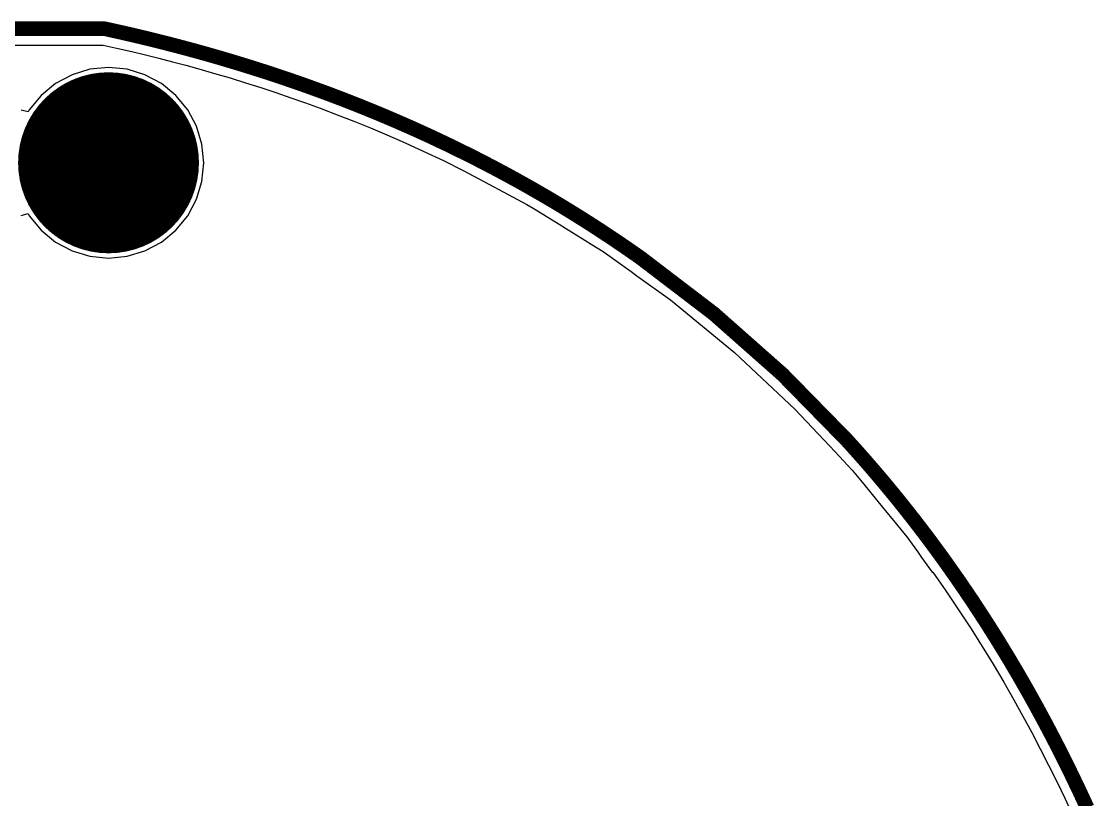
# Model space of a CAD drawing. Header units: millimetres. Extents: x -14 to 86, y -29 to 39.
# Drawn here: x 64.4 to 83.1, y 22.95 to 36.5 of the extents above; entities that cross this region are included whole.
import ezdxf

# ---------------------------------------------------------------- set-up
doc = ezdxf.new("R2010")
doc.units = ezdxf.units.MM
for name, color, linetype in [('BottomLayer', 5, 'Continuous'), ('BottomSolder', 6, 'Continuous'), ('KeepOutLayer', 6, 'Continuous'), ('Mechanical1', 6, 'Continuous'), ('MultiLayer', 9, 'Continuous'), ('PadHoleLayer', 156, 'Continuous'), ('TopLayer', 1, 'Continuous'), ('TopSolder', 216, 'Continuous')]:
    doc.layers.add(name, color=color, linetype=linetype)

msp = doc.modelspace()

# ---------------------------------------------------------------- linework, layer by layer
at = {"layer": 'BottomLayer'}
for p, q in [((63.10197946, 36.08496466), (65.81727248, 36.08496466)), ((65.81727248, 36.08496466), (66.07813809999999, 36.02723046)), ((66.07813809999999, 36.02723046), (66.3174569, 35.97199308)), ((66.3174569, 35.97199308), (66.55521359999999, 35.9150412)), ((66.55521359999999, 35.9150412), (66.79119484, 35.85643832)), ((66.79119484, 35.85643832), (67.02497136, 35.79631397999999)), ((67.02497136, 35.79631397999999), (67.25721118, 35.73450053999999)), ((67.25721118, 35.73450053999999), (67.48689576, 35.67129518)), ((65.27759359999999, 35.57000506), (64.99053296, 35.41656874)), ((65.5890738, 35.66449051999999), (65.27759359999999, 35.57000506)), ((65.913, 35.69639546), (65.5890738, 35.66449051999999)), ((66.2369262, 35.66449051999999), (65.913, 35.69639546)), ((66.5484064, 35.57000506), (66.2369262, 35.66449051999999)), ((66.83546704, 35.41656874), (66.5484064, 35.57000506)), ((67.48689576, 35.67129518), (67.76106082, 35.5930962)), ((67.76106082, 35.5930962), (68.03209406, 35.51279156)), ((64.99053296, 35.41656874), (64.7389231, 35.2100769)), ((67.0870769, 35.2100769), (66.83546704, 35.41656874)), ((68.03209406, 35.51279156), (68.30035362, 35.43031268)), ((68.30035362, 35.43031268), (68.56623574, 35.34555542)), ((68.56623574, 35.34555542), (68.82924258, 35.25871028)), ((64.7389231, 35.2100769), (64.53243126, 34.95846704)), ((67.29356874, 34.95846704), (67.0870769, 35.2100769)), ((68.82924258, 35.25871028), (69.0899558, 35.16960708)), ((69.0899558, 35.16960708), (69.34789788, 35.0784287)), ((69.34789788, 35.0784287), (69.60287324, 34.9852869)), ((69.60287324, 34.9852869), (69.89792726, 34.87367422)), ((64.51219508, 34.9206058), (64.389, 34.9514668)), ((64.53243126, 34.95846704), (64.51219508, 34.9206058)), ((67.44700506, 34.6714064), (67.29356874, 34.95846704)), ((69.89792726, 34.87367422), (70.18898078, 34.75945804)), ((67.54149052, 34.3599262), (67.44700506, 34.6714064)), ((70.18898078, 34.75945804), (70.47673483999999, 34.64240722)), ((70.47673483999999, 34.64240722), (70.7607805, 34.52273512)), ((70.7607805, 34.52273512), (71.08162313999999, 34.38248648)), ((67.57339546, 34.036), (67.54149052, 34.3599262)), ((71.08162313999999, 34.38248648), (71.39785821999999, 34.23883932)), ((71.39785821999999, 34.23883932), (71.74844171999999, 34.07310178)), ((67.54149052, 33.7120738), (67.57339546, 34.036)), ((71.74844171999999, 34.07310178), (72.09553018, 33.90209374)), ((72.09553018, 33.90209374), (72.09573084, 33.9020404)), ((72.09573084, 33.9020404), (72.4672414, 33.70346319999999)), ((67.44700506, 33.40059359999999), (67.54149052, 33.7120738)), ((72.4672414, 33.70346319999999), (72.46723886, 33.70346066)), ((72.46723886, 33.70346066), (72.87456087999999, 33.48573948)), ((72.87456087999999, 33.48573948), (72.87457103999999, 33.485709)), ((72.87457103999999, 33.485709), (72.87457103999999, 33.48571154)), ((72.87457103999999, 33.48571154), (73.20350103999999, 33.30989782)), ((67.29356874, 33.11353296), (67.44700506, 33.40059359999999)), ((73.20350103999999, 33.30989782), (73.31351098, 33.24770338)), ((64.389, 33.1205332), (64.51219508, 33.1513942)), ((64.51219508, 33.1513942), (64.53243126, 33.11353296)), ((64.53243126, 33.11353296), (64.7389231, 32.8619231)), ((67.0870769, 32.8619231), (67.29356874, 33.11353296)), ((73.31351098, 33.24770338), (73.42003604, 33.18146526)), ((73.42003604, 33.18146526), (73.76835385999999, 32.9648693)), ((73.76835385999999, 32.9648693), (73.76835132, 32.96486675999999)), ((73.76835132, 32.96486675999999), (73.87588222, 32.89800126)), ((64.7389231, 32.8619231), (64.99053296, 32.65543125999999)), ((66.83546704, 32.65543125999999), (67.0870769, 32.8619231)), ((73.87588222, 32.89800126), (74.21498746, 32.687133)), ((64.99053296, 32.65543125999999), (65.27759359999999, 32.50199494)), ((66.5484064, 32.50199494), (66.83546704, 32.65543125999999)), ((74.21498746, 32.687133), (74.3218859, 32.62057992)), ((74.3218859, 32.62057992), (74.32188844, 32.62058246)), ((74.32188844, 32.62058246), (74.53109554, 32.4904862)), ((65.27759359999999, 32.50199494), (65.5890738, 32.40750947999999)), ((65.5890738, 32.40750947999999), (65.913, 32.37560454)), ((65.913, 32.37560454), (66.2369262, 32.40750947999999)), ((66.2369262, 32.40750947999999), (66.5484064, 32.50199494)), ((74.53109554, 32.4904862), (75.01750808, 32.14192962)), ((75.01750808, 32.14192962), (75.01750808, 32.14192962)), ((75.01750808, 32.14192962), (75.12049492, 32.06813246)), ((75.12049492, 32.06813246), (75.7087259, 31.64661184)), ((75.7087259, 31.64661184), (76.82271655999999, 30.73238202)), ((76.82271655999999, 30.73238202), (77.87452802, 29.74725318)), ((77.87452802, 29.74725318), (78.48129338, 29.09941856)), ((78.48129338, 29.09941856), (78.56763052, 29.00711242)), ((78.56763052, 29.00711242), (78.56763052, 29.00711242)), ((78.56763052, 29.00711242), (78.87264388, 28.68145902)), ((78.87264388, 28.68145902), (79.01633929999998, 28.50636666)), ((79.01633929999998, 28.50636666), (79.01633676, 28.50636412)), ((79.01633676, 28.50636412), (79.09625278, 28.40909228)), ((79.09625278, 28.40909228), (79.3932372, 28.04721594)), ((79.3932372, 28.04721594), (79.39323466, 28.04720832)), ((79.39323466, 28.04720832), (79.3932372, 28.04721086)), ((79.3932372, 28.04721086), (79.64163903999999, 27.74453684)), ((79.64163903999999, 27.74453684), (79.72136202, 27.647392)), ((79.72136202, 27.647392), (79.72142552, 27.6474428)), ((79.72142552, 27.6474428), (79.72143059999999, 27.64744026)), ((79.72143059999999, 27.64744026), (79.82181648, 27.5251164)), ((79.82181648, 27.5251164), (80.0083363, 27.26483244)), ((80.0083363, 27.26483244), (80.00833375999999, 27.2648299)), ((80.00833375999999, 27.2648299), (80.08180072, 27.16238916)), ((80.08180072, 27.16238916), (80.26450292, 26.90742904)), ((80.26450292, 26.90742904), (80.26450037999999, 26.90742904)), ((80.26450037999999, 26.90742904), (80.27452321999999, 26.90573232)), ((80.27452321999999, 26.90573232), (80.50179226, 26.58300754)), ((80.50179226, 26.58300754), (80.72686673999999, 26.25170518)), ((80.72686673999999, 26.25170518), (80.94583506, 25.9176012)), ((80.94583506, 25.9176012), (81.13949228, 25.6118106)), ((81.13949228, 25.6118106), (81.32826, 25.30383306)), ((81.32826, 25.30383306), (81.51201375999999, 24.99404958)), ((81.51201375999999, 24.99404958), (81.690972, 24.68229252)), ((81.690972, 24.68229252), (81.84782969999999, 24.40036014)), ((81.84782969999999, 24.40036014), (82.00082406, 24.11706886)), ((82.00082406, 24.11706886), (82.15000334, 23.83247964)), ((82.15000334, 23.83247964), (82.29535992, 23.5467525)), ((82.29535992, 23.5467525), (82.43696492, 23.25989252)), ((82.43696492, 23.25989252), (82.57482342, 22.97204194)), ((82.57482342, 22.97204194), (82.70900653999999, 22.6832033))]:
    msp.add_line(p, q, dxfattribs=at)
at = {"layer": 'BottomLayer', "const_width": 1.49999954}
msp.add_lwpolyline([(65.1630015, 34.036, 1), (66.6629985, 34.036, 1)], format="xyb", close=True, dxfattribs=at)
at = {"layer": 'BottomSolder', "const_width": 1.57619954}
msp.add_lwpolyline([(65.1249015, 34.036, 1), (66.7010985, 34.036, 1)], format="xyb", close=True, dxfattribs=at)
at = {"layer": 'KeepOutLayer', "const_width": 0.254}
for points in [[(5.84841604, 36.36983836), (65.84841795999999, 36.36983836)], [(65.84841795999999, 36.36983836), (66.14110724, 36.30506074)], [(66.14110724, 36.30506074), (66.38293302, 36.24924169999999)], [(66.38293302, 36.24924169999999), (66.62287411999999, 36.19176658)], [(66.62287411999999, 36.19176658), (66.86093308, 36.13264808)], [(66.86093308, 36.13264808), (67.09712259999999, 36.07190144)], [(67.09712259999999, 36.07190144), (67.33144522, 36.00953428)], [(67.33144522, 36.00953428), (67.56390855999999, 35.94556437999999)], [(67.56390855999999, 35.94556437999999), (67.84041804, 35.86669738)], [(67.84041804, 35.86669738), (68.11427322, 35.78555962)], [(68.11427322, 35.78555962), (68.3854868, 35.70217142)], [(68.3854868, 35.70217142), (68.6540664, 35.61655564)], [(68.6540664, 35.61655564), (68.92002471999999, 35.52873513999999)], [(68.92002471999999, 35.52873513999999), (69.18337446, 35.43873024)], [(69.18337446, 35.43873024), (69.44412832, 35.34656125999999)], [(69.44412832, 35.34656125999999), (69.70229392, 35.2522536)], [(69.70229392, 35.2522536), (70.00023592000001, 35.13954872)], [(70.00023592000001, 35.13954872), (70.29469558, 35.0239965)], [(70.29469558, 35.0239965), (70.5856856, 34.90562996)], [(70.5856856, 34.90562996), (70.87323138, 34.78448212)], [(70.87323138, 34.78448212), (71.19765287999999, 34.64266884)], [(71.19765287999999, 34.64266884), (71.51762683999999, 34.49732242)], [(71.51762683999999, 34.49732242), (71.87230736000001, 34.32964686)], [(71.87230736000001, 34.32964686), (72.2214329, 34.15763551999999)], [(73.45462576, 33.49104808), (73.45462576, 33.49105062)], [(73.92047954, 33.2135226), (73.92047954, 33.21352513999999)], [(74.4786166, 32.86085376), (74.47861913999999, 32.8608563)], [(75.18603454, 32.38004192), (75.18603708, 32.38004445999999)], [(80.50189386, 27.07762682), (80.50189639999999, 27.07762682)], [(80.50189639999999, 27.07762682), (80.73602598, 26.7451586)], [(80.73602598, 26.7451586), (80.9638081, 26.40987098)], [(80.9638081, 26.40987098), (81.18531388, 26.07190112)], [(81.18531388, 26.07190112), (81.3812952, 25.76243514)], [(81.3812952, 25.76243514), (81.57220414, 25.4509651)], [(81.57220414, 25.4509651), (81.75809149999999, 25.13759006)], [(81.75809149999999, 25.13759006), (81.93901316, 24.82240908)], [(81.93901316, 24.82240908), (82.09764378, 24.53728646)], [(82.09764378, 24.53728646), (82.25233232, 24.25085828)], [(82.25233232, 24.25085828), (82.40312196, 23.96319566)], [(82.40312196, 23.96319566), (82.55005334, 23.6743748)], [(82.55005334, 23.6743748), (82.69316201999999, 23.38446936)], [(82.69316201999999, 23.38446936), (82.83248864, 23.09355046)], [(82.83248864, 23.09355046), (82.96807384, 22.8016943)]]:
    msp.add_lwpolyline(points, dxfattribs=at)
at = {"layer": 'KeepOutLayer', "const_width": 0.127}
for points in [[(65.78491795999999, 36.36983836, 1), (65.91191796, 36.36983836, 1)], [(65.78491795999999, 36.36983836, 1), (65.91191796, 36.36983836, 1)], [(66.07760723999999, 36.30506074, 1), (66.20460723999999, 36.30506074, 1)], [(66.07760723999999, 36.30506074, 1), (66.20460723999999, 36.30506074, 1)], [(66.31943301999999, 36.24924169999999, 1), (66.44643302, 36.24924169999999, 1)], [(66.31943301999999, 36.24924169999999, 1), (66.44643302, 36.24924169999999, 1)], [(66.55937412, 36.19176658, 1), (66.68637412, 36.19176658, 1)], [(66.55937412, 36.19176658, 1), (66.68637412, 36.19176658, 1)], [(66.79743308, 36.13264808, 1), (66.92443308, 36.13264808, 1)], [(66.79743308, 36.13264808, 1), (66.92443308, 36.13264808, 1)], [(67.0336226, 36.07190144, 1), (67.1606226, 36.07190144, 1)], [(67.0336226, 36.07190144, 1), (67.1606226, 36.07190144, 1)], [(67.26794522, 36.00953428, 1), (67.39494522, 36.00953428, 1)], [(67.26794522, 36.00953428, 1), (67.39494522, 36.00953428, 1)], [(67.50040856, 35.94556437999999, 1), (67.62740856, 35.94556437999999, 1)], [(67.50040856, 35.94556437999999, 1), (67.62740856, 35.94556437999999, 1)], [(67.77691804, 35.86669738, 1), (67.90391804, 35.86669738, 1)], [(67.77691804, 35.86669738, 1), (67.90391804, 35.86669738, 1)], [(68.05077322, 35.78555962, 1), (68.17777321999999, 35.78555962, 1)], [(68.05077322, 35.78555962, 1), (68.17777321999999, 35.78555962, 1)], [(68.3219868, 35.70217142, 1), (68.4489868, 35.70217142, 1)], [(68.3219868, 35.70217142, 1), (68.4489868, 35.70217142, 1)], [(68.5905664, 35.61655564, 1), (68.7175664, 35.61655564, 1)], [(68.5905664, 35.61655564, 1), (68.7175664, 35.61655564, 1)], [(68.85652472, 35.52873513999999, 1), (68.98352471999999, 35.52873513999999, 1)], [(68.85652472, 35.52873513999999, 1), (68.98352471999999, 35.52873513999999, 1)], [(69.11987445999999, 35.43873024, 1), (69.24687445999999, 35.43873024, 1)], [(69.11987445999999, 35.43873024, 1), (69.24687445999999, 35.43873024, 1)], [(69.38062832, 35.34656125999999, 1), (69.50762832, 35.34656125999999, 1)], [(69.38062832, 35.34656125999999, 1), (69.50762832, 35.34656125999999, 1)], [(69.63879392, 35.2522536, 1), (69.76579392, 35.2522536, 1)], [(69.63879392, 35.2522536, 1), (69.76579392, 35.2522536, 1)], [(69.93673591999999, 35.13954872, 1), (70.06373592, 35.13954872, 1)], [(69.93673591999999, 35.13954872, 1), (70.06373592, 35.13954872, 1)], [(70.23119557999999, 35.0239965, 1), (70.35819557999999, 35.0239965, 1)], [(70.23119557999999, 35.0239965, 1), (70.35819557999999, 35.0239965, 1)], [(70.52218559999999, 34.90562996, 1), (70.6491856, 34.90562996, 1)], [(70.52218559999999, 34.90562996, 1), (70.6491856, 34.90562996, 1)], [(70.80973138, 34.78448212, 1), (70.93673138, 34.78448212, 1)], [(70.80973138, 34.78448212, 1), (70.93673138, 34.78448212, 1)], [(71.13415288, 34.64266884, 1), (71.26115288, 34.64266884, 1)], [(71.13415288, 34.64266884, 1), (71.26115288, 34.64266884, 1)], [(71.45412683999999, 34.49732242, 1), (71.58112684, 34.49732242, 1)], [(71.45412683999999, 34.49732242, 1), (71.58112684, 34.49732242, 1)], [(71.80880735999999, 34.32964686, 1), (71.93580736, 34.32964686, 1)], [(71.80880735999999, 34.32964686, 1), (71.93580736, 34.32964686, 1)], [(72.1579329, 34.15763551999999, 1), (72.2849329, 34.15763551999999, 1)], [(72.1579329, 34.15763551999999, 1), (72.2849329, 34.15763551999999, 1)], [(72.53937486, 33.96152212, 1), (72.66637486, 33.96152212, 1)], [(72.53937486, 33.96152212, 1), (72.66637486, 33.96152212, 1)], [(72.95115458, 33.73984362, 1), (73.07815457999999, 33.73984362, 1)], [(72.95115458, 33.73984362, 1), (73.07815457999999, 33.73984362, 1)], [(73.39112576, 33.49105062, 1), (73.51812576, 33.49105062, 1)], [(73.39112576, 33.49105062, 1), (73.51812576, 33.49105062, 1)], [(73.39112576, 33.49104808, 1), (73.51812576, 33.49104808, 1)], [(73.39112576, 33.49104808, 1), (73.51812576, 33.49104808, 1)], [(73.85697954, 33.21352513999999, 1), (73.98397953999999, 33.21352513999999, 1)], [(73.85697954, 33.21352513999999, 1), (73.98397953999999, 33.21352513999999, 1)], [(73.85697954, 33.2135226, 1), (73.98397953999999, 33.2135226, 1)], [(73.85697954, 33.2135226, 1), (73.98397953999999, 33.2135226, 1)], [(74.41511659999999, 32.86085376, 1), (74.5421166, 32.86085376, 1)], [(74.41511659999999, 32.86085376, 1), (74.5421166, 32.86085376, 1)], [(74.41511913999999, 32.8608563, 1), (74.54211914, 32.8608563, 1)], [(74.41511913999999, 32.8608563, 1), (74.54211914, 32.8608563, 1)], [(75.12253453999999, 32.38004192, 1), (75.24953453999998, 32.38004192, 1)], [(75.12253453999999, 32.38004192, 1), (75.24953453999998, 32.38004192, 1)], [(75.12253708, 32.38004445999999, 1), (75.24953708, 32.38004445999999, 1)], [(75.12253708, 32.38004445999999, 1), (75.24953708, 32.38004445999999, 1)], [(78.71849889999999, 29.202761, 1), (78.8454989, 29.202761, 1)], [(78.71849889999999, 29.202761, 1), (78.8454989, 29.202761, 1)], [(79.16999152, 28.6929703, 1), (79.29699151999999, 28.6929703, 1)], [(79.16999152, 28.6929703, 1), (79.29699151999999, 28.6929703, 1)], [(79.55606644, 28.2316555, 1), (79.68306643999999, 28.2316555, 1)], [(79.55606644, 28.2316555, 1), (79.68306643999999, 28.2316555, 1)], [(79.88228625999999, 27.82203732, 1), (80.00928626, 27.82203732, 1)], [(79.88228625999999, 27.82203732, 1), (80.00928626, 27.82203732, 1)], [(80.17565372, 27.43694538, 1), (80.30265372, 27.43694538, 1)], [(80.17565372, 27.43694538, 1), (80.30265372, 27.43694538, 1)], [(80.43839385999999, 27.07762682, 1), (80.56539385999999, 27.07762682, 1)], [(80.43839385999999, 27.07762682, 1), (80.56539385999999, 27.07762682, 1)], [(80.4383964, 27.07762682, 1), (80.5653964, 27.07762682, 1)], [(80.4383964, 27.07762682, 1), (80.5653964, 27.07762682, 1)], [(80.67252597999999, 26.7451586, 1), (80.79952598, 26.7451586, 1)], [(80.67252597999999, 26.7451586, 1), (80.79952598, 26.7451586, 1)], [(80.9003081, 26.40987098, 1), (81.0273081, 26.40987098, 1)], [(80.9003081, 26.40987098, 1), (81.0273081, 26.40987098, 1)], [(81.12181388, 26.07190112, 1), (81.24881388, 26.07190112, 1)], [(81.12181388, 26.07190112, 1), (81.24881388, 26.07190112, 1)], [(81.31779519999999, 25.76243514, 1), (81.44479519999999, 25.76243514, 1)], [(81.31779519999999, 25.76243514, 1), (81.44479519999999, 25.76243514, 1)], [(81.50870413999999, 25.4509651, 1), (81.63570413999999, 25.4509651, 1)], [(81.50870413999999, 25.4509651, 1), (81.63570413999999, 25.4509651, 1)], [(81.6945915, 25.13759006, 1), (81.8215915, 25.13759006, 1)], [(81.6945915, 25.13759006, 1), (81.8215915, 25.13759006, 1)], [(81.87551316, 24.82240908, 1), (82.00251315999999, 24.82240908, 1)], [(81.87551316, 24.82240908, 1), (82.00251315999999, 24.82240908, 1)], [(82.03414378, 24.53728646, 1), (82.16114377999999, 24.53728646, 1)], [(82.03414378, 24.53728646, 1), (82.16114377999999, 24.53728646, 1)], [(82.18883232, 24.25085828, 1), (82.31583232, 24.25085828, 1)], [(82.18883232, 24.25085828, 1), (82.31583232, 24.25085828, 1)], [(82.33962196, 23.96319566, 1), (82.46662196, 23.96319566, 1)], [(82.33962196, 23.96319566, 1), (82.46662196, 23.96319566, 1)], [(82.48655334, 23.6743748, 1), (82.61355334, 23.6743748, 1)], [(82.48655334, 23.6743748, 1), (82.61355334, 23.6743748, 1)], [(82.62966202, 23.38446936, 1), (82.75666202, 23.38446936, 1)], [(82.62966202, 23.38446936, 1), (82.75666202, 23.38446936, 1)], [(82.76898864, 23.09355046, 1), (82.89598864, 23.09355046, 1)], [(82.76898864, 23.09355046, 1), (82.89598864, 23.09355046, 1)]]:
    msp.add_lwpolyline(points, format="xyb", close=True, dxfattribs=at)
at = {"layer": 'KeepOutLayer', "const_width": 0.254}
for points in [[(72.2214329, 34.15763551999999, -0.004509129302572037), (72.60287485999999, 33.96152212)], [(72.60287485999999, 33.96152212, -0.004970013822890711), (73.01465458, 33.73984362)], [(73.01465458, 33.73984362, -0.005429551547739412), (73.45462576, 33.49105062)], [(73.45462576, 33.49104808, -0.005885678512213391), (73.92047954, 33.2135226)], [(73.92047954, 33.21352513999999, -0.007240420263028672), (74.47861913999999, 32.8608563)], [(74.4786166, 32.86085376, -0.009479481923760092), (75.18603454, 32.38004192)], [(75.18603708, 32.38004445999999, -0.0539453680159361), (78.78199889999999, 29.202761)], [(78.78199889999999, 29.202761, -0.007468067832923445), (79.23349152, 28.6929703)], [(79.23349152, 28.6929703, -0.006527692926689622), (79.61956644, 28.2316555)], [(79.61956644, 28.2316555, -0.005622205718297342), (79.94578626, 27.82203732)], [(79.94578626, 27.82203732, -0.005143168656019837), (80.23915372, 27.43694538)], [(80.23915372, 27.43694538, -0.004679594289761859), (80.50189386, 27.07762682)]]:
    msp.add_lwpolyline(points, format="xyb", dxfattribs=at)
at = {"layer": 'Mechanical1', "const_width": 0.02269998}
for points in [[(35.848417, 36.36983836), (65.84841795999999, 36.36983836)], [(65.84841795999999, 36.36983836), (66.14110724, 36.30506074)], [(66.14110724, 36.30506074), (66.38293302, 36.24924169999999)], [(66.38293302, 36.24924169999999), (66.62287411999999, 36.19176658)], [(66.62287411999999, 36.19176658), (66.86093308, 36.13264808)], [(66.86093308, 36.13264808), (67.09712259999999, 36.07190144)], [(67.09712259999999, 36.07190144), (67.33144522, 36.00953428)], [(67.33144522, 36.00953428), (67.56390855999999, 35.94556437999999)], [(67.56390855999999, 35.94556437999999), (67.84041804, 35.86669738)], [(67.84041804, 35.86669738), (68.11427322, 35.78555962)], [(68.11427322, 35.78555962), (68.3854868, 35.70217142)], [(68.3854868, 35.70217142), (68.6540664, 35.61655564)], [(68.6540664, 35.61655564), (68.92002471999999, 35.52873513999999)], [(68.92002471999999, 35.52873513999999), (69.18337446, 35.43873024)], [(69.18337446, 35.43873024), (69.44412832, 35.34656125999999)], [(69.44412832, 35.34656125999999), (69.70229392, 35.2522536)], [(69.70229392, 35.2522536), (70.00023592000001, 35.13954872)], [(70.00023592000001, 35.13954872), (70.29469558, 35.0239965)], [(70.29469558, 35.0239965), (70.5856856, 34.90562996)], [(70.5856856, 34.90562996), (70.87323138, 34.78448212)], [(70.87323138, 34.78448212), (71.19765287999999, 34.64266884)], [(71.19765287999999, 34.64266884), (71.51762683999999, 34.49732242)], [(71.51762683999999, 34.49732242), (71.87230736000001, 34.32964686)], [(71.87230736000001, 34.32964686), (72.2214329, 34.15763551999999)], [(80.50189639999999, 27.07762682), (80.73602598, 26.7451586)], [(80.73602598, 26.7451586), (80.9638081, 26.40987098)], [(80.9638081, 26.40987098), (81.18531388, 26.07190112)], [(81.18531388, 26.07190112), (81.3812952, 25.76243514)], [(81.3812952, 25.76243514), (81.57220414, 25.4509651)], [(81.57220414, 25.4509651), (81.75809149999999, 25.13759006)], [(81.75809149999999, 25.13759006), (81.93901316, 24.82240908)], [(81.93901316, 24.82240908), (82.09764378, 24.53728646)], [(82.09764378, 24.53728646), (82.25233232, 24.25085828)], [(82.25233232, 24.25085828), (82.40312196, 23.96319566)], [(82.40312196, 23.96319566), (82.55005334, 23.6743748)], [(82.55005334, 23.6743748), (82.69316201999999, 23.38446936)], [(82.69316201999999, 23.38446936), (82.83248864, 23.09355046)], [(82.83248864, 23.09355046), (82.96807384, 22.8016943)]]:
    msp.add_lwpolyline(points, dxfattribs=at)
at = {"layer": 'Mechanical1', "const_width": 0.01134872}
for points in [[(65.84274359999999, 36.36983836, 1), (65.85409231999999, 36.36983836, 1)], [(65.84274359999999, 36.36983836, 1), (65.85409231999999, 36.36983836, 1)], [(66.13543288, 36.30506074, 1), (66.1467816, 36.30506074, 1)], [(66.13543288, 36.30506074, 1), (66.1467816, 36.30506074, 1)], [(66.37725866, 36.24924169999999, 1), (66.38860738, 36.24924169999999, 1)], [(66.37725866, 36.24924169999999, 1), (66.38860738, 36.24924169999999, 1)], [(66.61719975999999, 36.19176658, 1), (66.62854847999999, 36.19176658, 1)], [(66.61719975999999, 36.19176658, 1), (66.62854847999999, 36.19176658, 1)], [(66.85525872, 36.13264808, 1), (66.86660744, 36.13264808, 1)], [(66.85525872, 36.13264808, 1), (66.86660744, 36.13264808, 1)], [(67.09144823999999, 36.07190144, 1), (67.10279695999999, 36.07190144, 1)], [(67.09144823999999, 36.07190144, 1), (67.10279695999999, 36.07190144, 1)], [(67.32577085999999, 36.00953428, 1), (67.33711957999999, 36.00953428, 1)], [(67.32577085999999, 36.00953428, 1), (67.33711957999999, 36.00953428, 1)], [(67.5582342, 35.94556437999999, 1), (67.56958292, 35.94556437999999, 1)], [(67.5582342, 35.94556437999999, 1), (67.56958292, 35.94556437999999, 1)], [(67.83474367999999, 35.86669738, 1), (67.84609239999999, 35.86669738, 1)], [(67.83474367999999, 35.86669738, 1), (67.84609239999999, 35.86669738, 1)], [(68.10859886, 35.78555962, 1), (68.11994757999999, 35.78555962, 1)], [(68.10859886, 35.78555962, 1), (68.11994757999999, 35.78555962, 1)], [(68.37981244, 35.70217142, 1), (68.39116116, 35.70217142, 1)], [(68.37981244, 35.70217142, 1), (68.39116116, 35.70217142, 1)], [(68.64839203999999, 35.61655564, 1), (68.65974075999999, 35.61655564, 1)], [(68.64839203999999, 35.61655564, 1), (68.65974075999999, 35.61655564, 1)], [(68.91435036, 35.52873513999999, 1), (68.92569908, 35.52873513999999, 1)], [(68.91435036, 35.52873513999999, 1), (68.92569908, 35.52873513999999, 1)], [(69.1777001, 35.43873024, 1), (69.18904882, 35.43873024, 1)], [(69.1777001, 35.43873024, 1), (69.18904882, 35.43873024, 1)], [(69.43845395999999, 35.34656125999999, 1), (69.44980267999999, 35.34656125999999, 1)], [(69.43845395999999, 35.34656125999999, 1), (69.44980267999999, 35.34656125999999, 1)], [(69.69661955999999, 35.2522536, 1), (69.70796828, 35.2522536, 1)], [(69.69661955999999, 35.2522536, 1), (69.70796828, 35.2522536, 1)], [(69.99456156, 35.13954872, 1), (70.00591028, 35.13954872, 1)], [(69.99456156, 35.13954872, 1), (70.00591028, 35.13954872, 1)], [(70.28902122, 35.0239965, 1), (70.30036994, 35.0239965, 1)], [(70.28902122, 35.0239965, 1), (70.30036994, 35.0239965, 1)], [(70.58001123999999, 34.90562996, 1), (70.59135995999999, 34.90562996, 1)], [(70.58001123999999, 34.90562996, 1), (70.59135995999999, 34.90562996, 1)], [(70.86755701999999, 34.78448212, 1), (70.87890574, 34.78448212, 1)], [(70.86755701999999, 34.78448212, 1), (70.87890574, 34.78448212, 1)], [(71.19197852, 34.64266884, 1), (71.20332724, 34.64266884, 1)], [(71.19197852, 34.64266884, 1), (71.20332724, 34.64266884, 1)], [(71.51195247999999, 34.49732242, 1), (71.52330119999999, 34.49732242, 1)], [(71.51195247999999, 34.49732242, 1), (71.52330119999999, 34.49732242, 1)], [(71.866633, 34.32964686, 1), (71.87798172, 34.32964686, 1)], [(71.866633, 34.32964686, 1), (71.87798172, 34.32964686, 1)], [(72.21575854, 34.15763551999999, 1), (72.22710726, 34.15763551999999, 1)], [(72.21575854, 34.15763551999999, 1), (72.22710726, 34.15763551999999, 1)], [(72.5972005, 33.96152212, 1), (72.60854922, 33.96152212, 1)], [(72.5972005, 33.96152212, 1), (72.60854922, 33.96152212, 1)], [(73.00898022, 33.73984362, 1), (73.02032894, 33.73984362, 1)], [(73.00898022, 33.73984362, 1), (73.02032894, 33.73984362, 1)], [(73.44895139999998, 33.49105062, 1), (73.46030012, 33.49105062, 1)], [(73.44895139999998, 33.49104808, 1), (73.46030012, 33.49104808, 1)], [(73.91480518, 33.21352513999999, 1), (73.92615389999999, 33.21352513999999, 1)], [(73.91480518, 33.2135226, 1), (73.92615389999999, 33.2135226, 1)], [(74.47294224, 32.86085376, 1), (74.48429096, 32.86085376, 1)], [(74.47294477999999, 32.8608563, 1), (74.48429349999999, 32.8608563, 1)], [(75.18036018, 32.38004192, 1), (75.1917089, 32.38004192, 1)], [(75.18036271999999, 32.38004445999999, 1), (75.19171143999999, 32.38004445999999, 1)], [(78.77632453999999, 29.202761, 1), (78.78767326, 29.202761, 1)], [(78.77632453999999, 29.202761, 1), (78.78767326, 29.202761, 1)], [(79.22781715999999, 28.6929703, 1), (79.23916588, 28.6929703, 1)], [(79.22781715999999, 28.6929703, 1), (79.23916588, 28.6929703, 1)], [(79.61389207999999, 28.2316555, 1), (79.6252408, 28.2316555, 1)], [(79.61389207999999, 28.2316555, 1), (79.6252408, 28.2316555, 1)], [(79.94011189999999, 27.82203732, 1), (79.95146061999999, 27.82203732, 1)], [(79.94011189999999, 27.82203732, 1), (79.95146061999999, 27.82203732, 1)], [(80.23347935999999, 27.43694538, 1), (80.24482807999999, 27.43694538, 1)], [(80.23347935999999, 27.43694538, 1), (80.24482807999999, 27.43694538, 1)], [(80.4962195, 27.07762682, 1), (80.50756822, 27.07762682, 1)], [(80.49622203999999, 27.07762682, 1), (80.50757076, 27.07762682, 1)], [(80.73035162, 26.7451586, 1), (80.74170034, 26.7451586, 1)], [(80.73035162, 26.7451586, 1), (80.74170034, 26.7451586, 1)], [(80.95813374000001, 26.40987098, 1), (80.96948246, 26.40987098, 1)], [(80.95813374000001, 26.40987098, 1), (80.96948246, 26.40987098, 1)], [(81.17963952, 26.07190112, 1), (81.19098824, 26.07190112, 1)], [(81.17963952, 26.07190112, 1), (81.19098824, 26.07190112, 1)], [(81.37562084, 25.76243514, 1), (81.38696956, 25.76243514, 1)], [(81.37562084, 25.76243514, 1), (81.38696956, 25.76243514, 1)], [(81.56652978, 25.4509651, 1), (81.5778785, 25.4509651, 1)], [(81.56652978, 25.4509651, 1), (81.5778785, 25.4509651, 1)], [(81.75241713999999, 25.13759006, 1), (81.76376585999999, 25.13759006, 1)], [(81.75241713999999, 25.13759006, 1), (81.76376585999999, 25.13759006, 1)], [(81.9333388, 24.82240908, 1), (81.94468751999999, 24.82240908, 1)], [(81.9333388, 24.82240908, 1), (81.94468751999999, 24.82240908, 1)], [(82.09196942, 24.53728646, 1), (82.10331814, 24.53728646, 1)], [(82.09196942, 24.53728646, 1), (82.10331814, 24.53728646, 1)], [(82.24665796000001, 24.25085828, 1), (82.25800668, 24.25085828, 1)], [(82.24665796000001, 24.25085828, 1), (82.25800668, 24.25085828, 1)], [(82.39744759999999, 23.96319566, 1), (82.40879632, 23.96319566, 1)], [(82.39744759999999, 23.96319566, 1), (82.40879632, 23.96319566, 1)], [(82.54437897999999, 23.6743748, 1), (82.55572769999999, 23.6743748, 1)], [(82.54437897999999, 23.6743748, 1), (82.55572769999999, 23.6743748, 1)], [(82.68748766, 23.38446936, 1), (82.69883637999999, 23.38446936, 1)], [(82.68748766, 23.38446936, 1), (82.69883637999999, 23.38446936, 1)], [(82.82681428, 23.09355046, 1), (82.838163, 23.09355046, 1)], [(82.82681428, 23.09355046, 1), (82.838163, 23.09355046, 1)]]:
    msp.add_lwpolyline(points, format="xyb", close=True, dxfattribs=at)
at = {"layer": 'Mechanical1', "const_width": 0.02269998}
for points in [[(72.2214329, 34.15763551999999, -0.004509129302572037), (72.60287485999999, 33.96152212)], [(72.60287485999999, 33.96152212, -0.0049700138228906), (73.01465458, 33.73984362)], [(73.01465458, 33.73984362, -0.005429551547739079), (73.45462576, 33.49105062)], [(73.45462576, 33.49104808, -0.005885678512213391), (73.92047954, 33.2135226)], [(73.92047954, 33.21352513999999, -0.007240420263028672), (74.47861913999999, 32.8608563)], [(74.4786166, 32.86085376, -0.009479481923760092), (75.18603454, 32.38004192)], [(75.18603708, 32.38004445999999, -0.0539453680159361), (78.78199889999999, 29.202761)], [(78.78199889999999, 29.202761, -0.007468067832923445), (79.23349152, 28.6929703)], [(79.23349152, 28.6929703, -0.006527692926689622), (79.61956644, 28.2316555)], [(79.61956644, 28.2316555, -0.005622205718297369), (79.94578626, 27.82203732)], [(79.94578626, 27.82203732, -0.005143168656019559), (80.23915372, 27.43694538)], [(80.23915372, 27.43694538, -0.004679594289761554), (80.50189386, 27.07762682)]]:
    msp.add_lwpolyline(points, format="xyb", dxfattribs=at)
at = {"layer": 'MultiLayer', "const_width": 1.49999954}
msp.add_lwpolyline([(65.1630015, 34.036, 1), (66.6629985, 34.036, 1)], format="xyb", close=True, dxfattribs=at)
at = {"layer": 'PadHoleLayer', "const_width": 1.00000054}
msp.add_lwpolyline([(65.413001, 34.036, 1), (66.412999, 34.036, 1)], format="xyb", close=True, dxfattribs=at)
at = {"layer": 'TopLayer'}
for p, q in [((63.10197946, 36.08496466), (65.81727248, 36.08496466)), ((65.81727248, 36.08496466), (66.07813809999999, 36.02723046)), ((66.07813809999999, 36.02723046), (66.3174569, 35.97199308)), ((66.3174569, 35.97199308), (66.55521359999999, 35.9150412)), ((66.55521359999999, 35.9150412), (66.79119484, 35.85643832)), ((66.79119484, 35.85643832), (67.02497136, 35.79631397999999)), ((67.02497136, 35.79631397999999), (67.25721118, 35.73450053999999)), ((67.25721118, 35.73450053999999), (67.48689576, 35.67129518)), ((65.27759359999999, 35.57000506), (64.99053296, 35.41656874)), ((65.5890738, 35.66449051999999), (65.27759359999999, 35.57000506)), ((65.913, 35.69639546), (65.5890738, 35.66449051999999)), ((66.2369262, 35.66449051999999), (65.913, 35.69639546)), ((66.5484064, 35.57000506), (66.2369262, 35.66449051999999)), ((66.83546704, 35.41656874), (66.5484064, 35.57000506)), ((67.48689576, 35.67129518), (67.76106082, 35.5930962)), ((67.76106082, 35.5930962), (68.03209406, 35.51279156)), ((64.99053296, 35.41656874), (64.7389231, 35.2100769)), ((67.0870769, 35.2100769), (66.83546704, 35.41656874)), ((68.03209406, 35.51279156), (68.30035362, 35.43031268)), ((68.30035362, 35.43031268), (68.56623574, 35.34555542)), ((68.56623574, 35.34555542), (68.82924258, 35.25871028)), ((64.7389231, 35.2100769), (64.53243126, 34.95846704)), ((67.29356874, 34.95846704), (67.0870769, 35.2100769)), ((68.82924258, 35.25871028), (69.0899558, 35.16960708)), ((69.0899558, 35.16960708), (69.34789788, 35.0784287)), ((69.34789788, 35.0784287), (69.60287324, 34.9852869)), ((69.60287324, 34.9852869), (69.89792726, 34.87367422)), ((64.51219508, 34.9206058), (64.389, 34.9514668)), ((64.53243126, 34.95846704), (64.51219508, 34.9206058)), ((67.44700506, 34.6714064), (67.29356874, 34.95846704)), ((69.89792726, 34.87367422), (70.18898078, 34.75945804)), ((67.54149052, 34.3599262), (67.44700506, 34.6714064)), ((70.18898078, 34.75945804), (70.47673483999999, 34.64240722)), ((70.47673483999999, 34.64240722), (70.7607805, 34.52273512)), ((70.7607805, 34.52273512), (71.08162313999999, 34.38248648)), ((67.57339546, 34.036), (67.54149052, 34.3599262)), ((71.08162313999999, 34.38248648), (71.39785821999999, 34.23883932)), ((71.39785821999999, 34.23883932), (71.74844171999999, 34.07310178)), ((67.54149052, 33.7120738), (67.57339546, 34.036)), ((71.74844171999999, 34.07310178), (72.09553018, 33.90209374)), ((72.09553018, 33.90209374), (72.09573084, 33.9020404)), ((72.09573084, 33.9020404), (72.4672414, 33.70346319999999)), ((67.44700506, 33.40059359999999), (67.54149052, 33.7120738)), ((72.4672414, 33.70346319999999), (72.46723886, 33.70346066)), ((72.46723886, 33.70346066), (72.87456087999999, 33.48573948)), ((72.87456087999999, 33.48573948), (72.87457103999999, 33.485709)), ((72.87457103999999, 33.485709), (72.87457103999999, 33.48571154)), ((72.87457103999999, 33.48571154), (73.20350103999999, 33.30989782)), ((67.29356874, 33.11353296), (67.44700506, 33.40059359999999)), ((73.20350103999999, 33.30989782), (73.31351098, 33.24770338)), ((64.389, 33.1205332), (64.51219508, 33.1513942)), ((64.51219508, 33.1513942), (64.53243126, 33.11353296)), ((64.53243126, 33.11353296), (64.7389231, 32.8619231)), ((67.0870769, 32.8619231), (67.29356874, 33.11353296)), ((73.31351098, 33.24770338), (73.42003604, 33.18146526)), ((73.42003604, 33.18146526), (73.76835385999999, 32.9648693)), ((73.76835385999999, 32.9648693), (73.76835132, 32.96486675999999)), ((73.76835132, 32.96486675999999), (73.87588222, 32.89800126)), ((64.7389231, 32.8619231), (64.99053296, 32.65543125999999)), ((66.83546704, 32.65543125999999), (67.0870769, 32.8619231)), ((73.87588222, 32.89800126), (74.21498746, 32.687133)), ((64.99053296, 32.65543125999999), (65.27759359999999, 32.50199494)), ((66.5484064, 32.50199494), (66.83546704, 32.65543125999999)), ((74.21498746, 32.687133), (74.3218859, 32.62057992)), ((74.3218859, 32.62057992), (74.32188844, 32.62058246)), ((74.32188844, 32.62058246), (74.53109554, 32.4904862)), ((65.27759359999999, 32.50199494), (65.5890738, 32.40750947999999)), ((65.5890738, 32.40750947999999), (65.913, 32.37560454)), ((65.913, 32.37560454), (66.2369262, 32.40750947999999)), ((66.2369262, 32.40750947999999), (66.5484064, 32.50199494)), ((74.53109554, 32.4904862), (75.01750808, 32.14192962)), ((75.01750808, 32.14192962), (75.01750808, 32.14192962)), ((75.01750808, 32.14192962), (75.12049492, 32.06813246)), ((75.12049492, 32.06813246), (75.7087259, 31.64661184)), ((75.7087259, 31.64661184), (76.82271655999999, 30.73238202)), ((76.82271655999999, 30.73238202), (77.87452802, 29.74725318)), ((77.87452802, 29.74725318), (78.48129338, 29.09941856)), ((78.48129338, 29.09941856), (78.56763052, 29.00711242)), ((78.56763052, 29.00711242), (78.56763052, 29.00711242)), ((78.56763052, 29.00711242), (78.87264388, 28.68145902)), ((78.87264388, 28.68145902), (79.01633929999998, 28.50636666)), ((79.01633929999998, 28.50636666), (79.01633676, 28.50636412)), ((79.01633676, 28.50636412), (79.09625278, 28.40909228)), ((79.09625278, 28.40909228), (79.3932372, 28.04721594)), ((79.3932372, 28.04721594), (79.39323466, 28.04720832)), ((79.39323466, 28.04720832), (79.3932372, 28.04721086)), ((79.3932372, 28.04721086), (79.64163903999999, 27.74453684)), ((79.64163903999999, 27.74453684), (79.72136202, 27.647392)), ((79.72136202, 27.647392), (79.72142552, 27.6474428)), ((79.72142552, 27.6474428), (79.72143059999999, 27.64744026)), ((79.72143059999999, 27.64744026), (79.82181648, 27.5251164)), ((79.82181648, 27.5251164), (80.0083363, 27.26483244)), ((80.0083363, 27.26483244), (80.00833375999999, 27.2648299)), ((80.00833375999999, 27.2648299), (80.08180072, 27.16238916)), ((80.08180072, 27.16238916), (80.26450292, 26.90742904)), ((80.26450292, 26.90742904), (80.26450037999999, 26.90742904)), ((80.26450037999999, 26.90742904), (80.27452321999999, 26.90573232)), ((80.27452321999999, 26.90573232), (80.50179226, 26.58300754)), ((80.50179226, 26.58300754), (80.72686673999999, 26.25170518)), ((80.72686673999999, 26.25170518), (80.94583506, 25.9176012)), ((80.94583506, 25.9176012), (81.13949228, 25.6118106)), ((81.13949228, 25.6118106), (81.32826, 25.30383306)), ((81.32826, 25.30383306), (81.51201375999999, 24.99404958)), ((81.51201375999999, 24.99404958), (81.690972, 24.68229252)), ((81.690972, 24.68229252), (81.84782969999999, 24.40036014)), ((81.84782969999999, 24.40036014), (82.00082406, 24.11706886)), ((82.00082406, 24.11706886), (82.15000334, 23.83247964)), ((82.15000334, 23.83247964), (82.29535992, 23.5467525)), ((82.29535992, 23.5467525), (82.43696492, 23.25989252)), ((82.43696492, 23.25989252), (82.57482342, 22.97204194)), ((82.57482342, 22.97204194), (82.70900653999999, 22.6832033))]:
    msp.add_line(p, q, dxfattribs=at)
at = {"layer": 'TopLayer', "const_width": 1.49999954}
msp.add_lwpolyline([(65.1630015, 34.036, 1), (66.6629985, 34.036, 1)], format="xyb", close=True, dxfattribs=at)
at = {"layer": 'TopSolder', "const_width": 1.57619954}
msp.add_lwpolyline([(65.1249015, 34.036, 1), (66.7010985, 34.036, 1)], format="xyb", close=True, dxfattribs=at)

doc.saveas('drawing.dxf')
